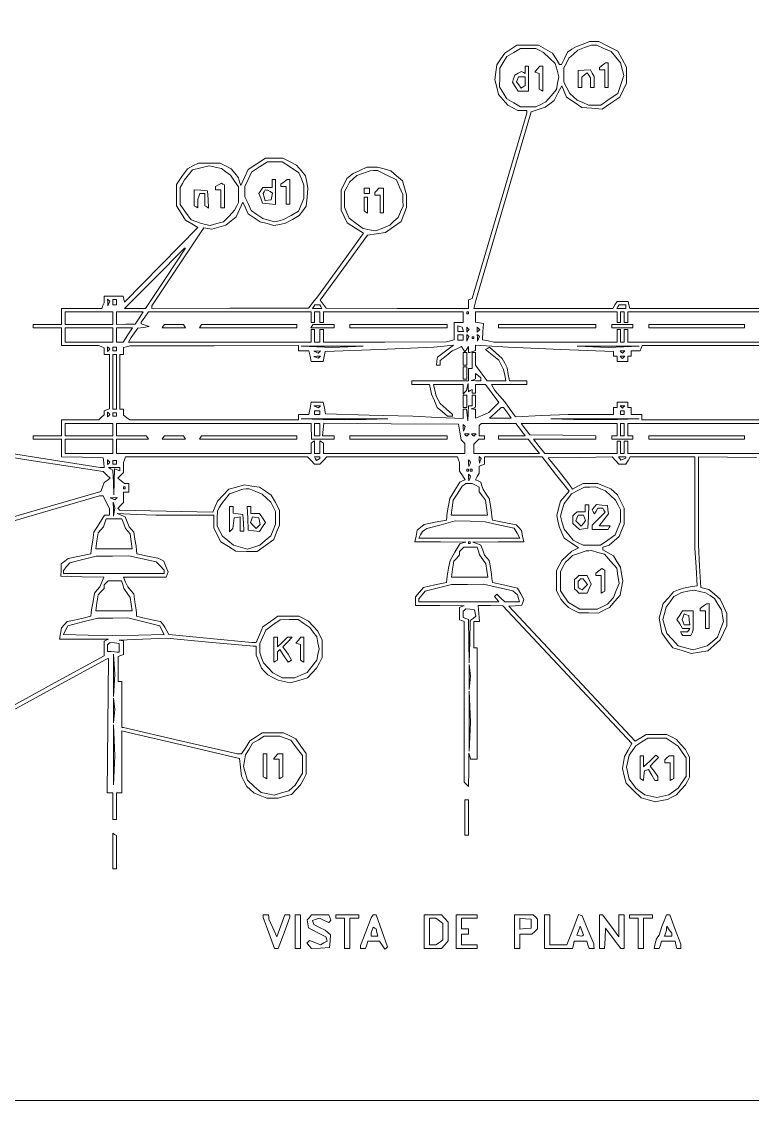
# Paper-space layout 'AN-06-DGE-026' of a CAD drawing. Header units: metres, sheet in millimetres. Extents: x 12 to 193, y 4 to 291.
# Drawn here: x 112.2 to 163.9, y 128.7 to 205.1 of the extents above; entities that cross this region are included whole.
import ezdxf

# ---------------------------------------------------------------- set-up
doc = ezdxf.new("R2010")
doc.units = ezdxf.units.M
doc.layers.add('DGE_CONTORNOS', color=7, linetype='Continuous', lineweight=0)
doc.layers.add('DGE_DATOS', color=7, linetype='Continuous', lineweight=0)

# ---------------------------------------------------------------- blocks, each defined once
blk = doc.blocks.new('LP_REF_DGE_MT_026')
at = {"layer": 'DGE_CONTORNOS'}
for points in [[(192.495, 201.684), (192.495, 133.976), (186.363, 133.976), (180.231, 133.976), (180.231, 131.348), (180.231, 128.72), (111.649, 128.72), (43.066, 128.72), (43.066, 199.056), (43.066, 269.392), (117.781, 269.392), (192.495, 269.392)], [(148.858, 203.046), (149.131, 202.906), (149.54, 202.518), (149.949, 202.131), (150.077, 201.655), (150.205, 201.18), (150.121, 200.729), (150.036, 200.278), (149.659, 199.848), (149.282, 199.418), (148.931, 199.237), (148.58, 199.056), (148.042, 199.058), (147.504, 199.06), (147.01, 199.34), (146.517, 199.619), (146.264, 200.052), (146.011, 200.485), (146.02, 201.137), (146.03, 201.789), (146.273, 202.206), (146.517, 202.623), (147.01, 202.902), (147.504, 203.182), (148.044, 203.184), (148.584, 203.186)], [(153.391, 203.201), (153.897, 202.971), (154.231, 202.574), (154.565, 202.177), (154.69, 201.727), (154.814, 201.277), (154.595, 200.644), (154.377, 200.012), (153.774, 199.596), (153.171, 199.181), (152.743, 199.181), (152.314, 199.181), (151.912, 199.362), (151.509, 199.543), (151.243, 199.776), (150.977, 200.009), (150.773, 200.403), (150.57, 200.796), (150.57, 201.309), (150.57, 201.822), (150.746, 202.16), (150.922, 202.498), (151.235, 202.79), (151.548, 203.082), (152.029, 203.254), (152.51, 203.425), (152.698, 203.428), (152.886, 203.431)], [(147.817, 201.677), (147.817, 201.419), (147.694, 201.495), (147.572, 201.57), (147.327, 201.44), (147.083, 201.309), (147.002, 201.052), (146.92, 200.796), (147.121, 200.489), (147.322, 200.182), (147.695, 200.182), (148.067, 200.182), (148.067, 201.058), (148.067, 201.934), (147.942, 201.934), (147.817, 201.934)], [(148.677, 201.726), (148.505, 201.518), (148.662, 201.466), (148.818, 201.413), (148.818, 200.867), (148.818, 200.322), (148.943, 200.245), (149.068, 200.167), (149.068, 201.051), (149.068, 201.934), (148.959, 201.934), (148.849, 201.934)], [(151.571, 201.038), (151.571, 200.433), (151.697, 200.433), (151.822, 200.433), (151.822, 200.793), (151.822, 201.153), (152.019, 201.316), (152.216, 201.48), (152.33, 201.301), (152.444, 201.121), (152.446, 200.777), (152.447, 200.433), (152.573, 200.433), (152.698, 200.433), (152.698, 200.816), (152.698, 201.2), (152.57, 201.438), (152.443, 201.676), (152.007, 201.66), (151.571, 201.643)], [(153.292, 202.01), (153.073, 201.844), (153.073, 201.764), (153.073, 201.684), (153.261, 201.684), (153.449, 201.684), (153.449, 201.058), (153.449, 200.433), (153.574, 200.433), (153.699, 200.433), (153.699, 201.309), (153.699, 202.185), (153.605, 202.181), (153.511, 202.177)], [(147.817, 200.878), (147.817, 200.572), (147.673, 200.483), (147.529, 200.394), (147.369, 200.613), (147.208, 200.832), (147.276, 201.008), (147.343, 201.183), (147.58, 201.183), (147.817, 201.183)], [(126.657, 194.453), (126.979, 194.214), (127.261, 193.801), (127.543, 193.387), (127.543, 192.834), (127.543, 192.281), (127.402, 192.008), (127.262, 191.734), (126.875, 191.325), (126.488, 190.916), (126.019, 190.79), (125.55, 190.663), (125.201, 190.74), (124.852, 190.816), (124.522, 190.94), (124.193, 191.064), (123.803, 191.607), (123.413, 192.151), (123.417, 192.756), (123.422, 193.361), (123.574, 193.622), (123.726, 193.883), (124.01, 194.237), (124.294, 194.59), (124.88, 194.739), (125.466, 194.888), (125.9, 194.79), (126.334, 194.692)], [(131.218, 194.786), (131.807, 194.396), (131.99, 193.957), (132.173, 193.519), (132.173, 193.048), (132.173, 192.578), (131.986, 192.131), (131.799, 191.683), (131.267, 191.379), (130.734, 191.076), (130.41, 191.001), (130.087, 190.926), (129.672, 191.045), (129.258, 191.164), (128.844, 191.448), (128.43, 191.732), (128.216, 192.206), (128.002, 192.681), (128.002, 193.048), (128.002, 193.416), (128.23, 193.922), (128.458, 194.427), (129.023, 194.802), (129.588, 195.176), (130.108, 195.176), (130.628, 195.176)], [(138.045, 194.219), (138.71, 193.888), (138.943, 193.374), (139.176, 192.861), (139.179, 192.45), (139.182, 192.039), (139.01, 191.636), (138.838, 191.234), (138.539, 190.958), (138.24, 190.683), (137.752, 190.479), (137.264, 190.275), (136.816, 190.359), (136.368, 190.443), (135.874, 190.806), (135.38, 191.169), (135.216, 191.56), (135.052, 191.951), (135.052, 192.506), (135.052, 193.061), (135.227, 193.399), (135.401, 193.737), (135.656, 193.968), (135.911, 194.199), (136.389, 194.369), (136.866, 194.539), (137.123, 194.545), (137.38, 194.55)], [(126.132, 193.533), (125.916, 193.412), (125.916, 193.293), (125.916, 193.174), (126.103, 193.174), (126.291, 193.174), (126.291, 192.548), (126.291, 191.922), (126.416, 191.922), (126.541, 191.922), (126.541, 192.728), (126.541, 193.534), (126.445, 193.594), (126.348, 193.654)], [(129.92, 193.638), (129.92, 193.351), (129.592, 193.356), (129.264, 193.361), (129.128, 193.149), (128.991, 192.937), (129.114, 192.586), (129.237, 192.235), (129.704, 192.196), (130.171, 192.157), (130.171, 193.041), (130.171, 193.925), (130.046, 193.925), (129.92, 193.925)], [(130.765, 193.75), (130.546, 193.584), (130.546, 193.504), (130.546, 193.424), (130.734, 193.424), (130.922, 193.424), (130.922, 192.798), (130.922, 192.172), (131.047, 192.172), (131.172, 192.172), (131.172, 193.048), (131.172, 193.925), (131.078, 193.921), (130.984, 193.917)], [(136.428, 193.111), (136.428, 192.923), (136.616, 192.923), (136.804, 192.923), (136.804, 193.111), (136.804, 193.299), (136.616, 193.299), (136.428, 193.299)], [(137.329, 193.149), (137.179, 192.998), (137.179, 192.898), (137.179, 192.798), (137.367, 192.798), (137.555, 192.798), (137.555, 192.172), (137.555, 191.547), (137.68, 191.547), (137.805, 191.547), (137.805, 192.423), (137.805, 193.299), (137.642, 193.299), (137.48, 193.299)], [(124.414, 192.625), (124.414, 192.062), (124.539, 191.985), (124.664, 191.907), (124.664, 192.217), (124.664, 192.527), (124.74, 192.725), (124.816, 192.923), (124.99, 192.923), (125.165, 192.923), (125.165, 192.493), (125.165, 192.062), (125.297, 191.98), (125.43, 191.898), (125.391, 192.505), (125.353, 193.111), (124.883, 193.15), (124.414, 193.189)], [(129.776, 193.063), (129.945, 192.956), (129.9, 192.722), (129.855, 192.488), (129.648, 192.448), (129.441, 192.408), (129.36, 192.665), (129.279, 192.921), (129.357, 193.047), (129.435, 193.174), (129.521, 193.172), (129.608, 193.17)], [(136.428, 192.18), (136.428, 191.687), (136.553, 191.609), (136.679, 191.532), (136.679, 192.102), (136.679, 192.673), (136.553, 192.673), (136.428, 192.673)], [(122.381, 186.919), (120.972, 184.795), (120.223, 184.792), (119.473, 184.788), (121.598, 186.916), (123.723, 189.044), (123.756, 189.044), (123.789, 189.044)], [(118.367, 185.14), (118.301, 184.976), (118.291, 185.216), (118.282, 185.456), (118.357, 185.38), (118.433, 185.305)], [(118.907, 185.226), (118.907, 185.039), (118.782, 185.039), (118.657, 185.039), (118.657, 185.226), (118.657, 185.414), (118.782, 185.414), (118.907, 185.414)], [(133.362, 184.914), (133.439, 184.788), (133.112, 184.788), (132.784, 184.788), (132.862, 184.914), (132.939, 185.039), (133.112, 185.039), (133.285, 185.039)], [(154.95, 184.914), (154.95, 184.788), (154.63, 184.788), (154.31, 184.788), (154.387, 184.914), (154.465, 185.039), (154.708, 185.039), (154.95, 185.039)], [(118.657, 184.1), (118.657, 183.662), (116.967, 183.662), (115.278, 183.662), (115.278, 184.1), (115.278, 184.538), (116.967, 184.538), (118.657, 184.538)], [(120.504, 184.102), (120.221, 183.665), (119.564, 183.664), (118.907, 183.662), (118.907, 184.1), (118.907, 184.538), (119.847, 184.538), (120.787, 184.538)], [(132.674, 184.163), (132.674, 183.787), (132.799, 183.787), (132.924, 183.787), (132.924, 184.163), (132.924, 184.538), (133.112, 184.538), (133.3, 184.538), (133.3, 184.163), (133.3, 183.787), (133.425, 183.787), (133.55, 183.787), (133.55, 184.163), (133.55, 184.538), (138.493, 184.538), (143.437, 184.538), (143.437, 184.163), (143.437, 183.787), (143.124, 183.787), (142.811, 183.787), (142.811, 183.176), (142.811, 182.565), (142.529, 182.489), (142.248, 182.414), (137.899, 182.412), (133.55, 182.41), (133.55, 182.849), (133.55, 183.287), (133.425, 183.287), (133.3, 183.287), (133.3, 182.849), (133.3, 182.41), (133.112, 182.41), (132.924, 182.41), (132.924, 182.849), (132.924, 183.287), (132.799, 183.287), (132.674, 183.287), (132.674, 182.849), (132.674, 182.41), (126.221, 182.41), (119.769, 182.41), (119.859, 182.567), (119.95, 182.723), (120.182, 183.06), (120.415, 183.396), (120.819, 183.448), (121.223, 183.499), (120.941, 183.595), (120.659, 183.691), (120.659, 183.751), (120.659, 183.811), (120.918, 184.175), (121.177, 184.538), (126.925, 184.538), (132.674, 184.538)], [(143.812, 184.476), (143.812, 184.413), (143.75, 184.413), (143.687, 184.413), (143.687, 184.476), (143.687, 184.538), (143.75, 184.538), (143.812, 184.538)], [(118.657, 182.911), (118.657, 182.41), (116.967, 182.41), (115.278, 182.41), (115.278, 182.911), (115.278, 183.412), (116.967, 183.412), (118.657, 183.412)], [(119.706, 182.911), (119.375, 182.41), (119.141, 182.41), (118.907, 182.41), (118.907, 182.911), (118.907, 183.412), (119.472, 183.412), (120.037, 183.412)], [(122.224, 183.537), (122.146, 183.412), (122.975, 183.412), (123.803, 183.412), (123.726, 183.537), (123.648, 183.662), (122.975, 183.662), (122.301, 183.662)], [(124.852, 183.537), (124.775, 183.412), (128.224, 183.412), (131.673, 183.412), (131.673, 183.537), (131.673, 183.662), (128.301, 183.662), (124.929, 183.662)], [(132.736, 183.537), (132.659, 183.412), (133.48, 183.412), (134.301, 183.412), (134.301, 183.537), (134.301, 183.662), (133.557, 183.662), (132.814, 183.662)], [(135.427, 183.537), (135.427, 183.412), (138.869, 183.412), (142.31, 183.412), (142.31, 183.537), (142.31, 183.662), (138.869, 183.662), (135.427, 183.662)], [(143.408, 183.31), (143.458, 183.161), (143.259, 183.161), (143.061, 183.161), (143.061, 183.36), (143.061, 183.558), (143.21, 183.508), (143.358, 183.459)], [(143.77, 183.203), (143.687, 183.12), (143.687, 183.287), (143.687, 183.453), (143.77, 183.37), (143.854, 183.287)], [(144.521, 183.203), (144.438, 183.12), (144.438, 183.287), (144.438, 183.453), (144.521, 183.37), (144.605, 183.287)], [(145.94, 183.537), (145.94, 183.412), (149.381, 183.412), (152.823, 183.412), (152.823, 183.537), (152.823, 183.662), (149.381, 183.662), (145.94, 183.662)], [(153.949, 183.537), (153.949, 183.412), (154.7, 183.412), (155.451, 183.412), (155.451, 183.537), (155.451, 183.662), (154.7, 183.662), (153.949, 183.662)], [(156.577, 183.537), (156.577, 183.412), (159.956, 183.412), (163.336, 183.412), (163.336, 183.537), (163.336, 183.662), (159.956, 183.662), (156.577, 183.662)], [(143.437, 182.723), (143.437, 182.536), (143.249, 182.536), (143.061, 182.536), (143.061, 182.723), (143.061, 182.911), (143.249, 182.911), (143.437, 182.911)], [(143.772, 182.637), (143.707, 182.473), (143.697, 182.713), (143.687, 182.953), (143.763, 182.877), (143.838, 182.802)], [(144.188, 182.723), (144.188, 182.661), (144.125, 182.661), (144.062, 182.661), (144.062, 182.723), (144.062, 182.786), (144.125, 182.786), (144.188, 182.786)], [(144.523, 182.637), (144.458, 182.473), (144.448, 182.713), (144.438, 182.953), (144.513, 182.877), (144.589, 182.802)], [(118.365, 181.826), (118.282, 181.743), (118.282, 181.91), (118.282, 182.077), (118.365, 181.993), (118.448, 181.91)], [(118.907, 181.91), (118.907, 181.785), (118.782, 181.785), (118.657, 181.785), (118.657, 181.91), (118.657, 182.035), (118.782, 182.035), (118.907, 182.035)], [(135.271, 182.067), (134.176, 182.025), (133.081, 182.067), (131.985, 182.109), (134.176, 182.109), (136.366, 182.109)], [(133.266, 181.709), (133.19, 181.633), (133.026, 181.699), (132.862, 181.765), (133.101, 181.775), (133.341, 181.785)], [(154.794, 182.067), (153.699, 182.025), (152.604, 182.067), (151.509, 182.109), (153.699, 182.109), (155.889, 182.109)], [(154.784, 181.701), (154.7, 181.618), (154.617, 181.701), (154.533, 181.785), (154.7, 181.785), (154.867, 181.785)], [(118.907, 179.595), (118.907, 177.655), (118.782, 177.655), (118.657, 177.655), (118.657, 179.595), (118.657, 181.534), (118.782, 181.534), (118.907, 181.534)], [(133.266, 181.334), (133.19, 181.258), (133.026, 181.324), (132.862, 181.389), (133.101, 181.399), (133.341, 181.409)], [(143.437, 181.222), (143.437, 180.783), (143.562, 180.783), (143.687, 180.783), (143.687, 181.222), (143.687, 181.66), (143.562, 181.66), (143.437, 181.66)], [(154.784, 181.326), (154.7, 181.242), (154.617, 181.326), (154.533, 181.409), (154.7, 181.409), (154.867, 181.409)], [(143.437, 180.22), (143.437, 179.782), (143.562, 179.782), (143.687, 179.782), (143.687, 180.22), (143.687, 180.658), (143.562, 180.658), (143.437, 180.658)], [(144.688, 179.767), (144.688, 179.657), (144.344, 179.667), (144, 179.677), (144.156, 179.74), (144.313, 179.803), (144.313, 179.996), (144.313, 180.188), (144.5, 180.033), (144.688, 179.877)], [(143.437, 178.218), (143.437, 177.78), (143.562, 177.78), (143.687, 177.78), (143.687, 178.218), (143.687, 178.656), (143.562, 178.656), (143.437, 178.656)], [(118.365, 177.196), (118.282, 177.112), (118.282, 177.279), (118.282, 177.446), (118.365, 177.363), (118.448, 177.279)], [(118.907, 177.279), (118.907, 177.154), (118.782, 177.154), (118.657, 177.154), (118.657, 177.279), (118.657, 177.404), (118.782, 177.404), (118.907, 177.404)], [(133.266, 177.829), (133.19, 177.754), (133.026, 177.819), (132.862, 177.885), (133.101, 177.895), (133.341, 177.905)], [(133.3, 177.404), (133.3, 177.279), (133.112, 177.279), (132.924, 177.279), (132.924, 177.404), (132.924, 177.53), (133.112, 177.53), (133.3, 177.53)], [(146.565, 177.404), (146.833, 177.029), (146.071, 177.029), (145.31, 177.029), (145.719, 177.401), (146.127, 177.772), (146.213, 177.776), (146.298, 177.78)], [(154.784, 177.822), (154.7, 177.738), (154.617, 177.822), (154.533, 177.905), (154.7, 177.905), (154.867, 177.905)], [(154.825, 177.404), (154.825, 177.279), (154.7, 177.279), (154.575, 177.279), (154.575, 177.404), (154.575, 177.53), (154.7, 177.53), (154.825, 177.53)], [(118.657, 176.215), (118.657, 175.777), (116.967, 175.777), (115.278, 175.777), (115.278, 176.215), (115.278, 176.653), (116.967, 176.653), (118.657, 176.653)], [(132.694, 176.247), (132.713, 175.84), (132.707, 175.684), (132.702, 175.527), (133.501, 175.527), (134.301, 175.527), (134.301, 175.652), (134.301, 175.777), (133.888, 175.777), (133.475, 175.777), (133.526, 176.217), (133.578, 176.656), (138.347, 176.624), (143.117, 176.591), (143.212, 176.037), (143.306, 175.482), (143.434, 175.355), (143.562, 175.227), (143.562, 174.876), (143.562, 174.526), (138.556, 174.526), (133.55, 174.526), (133.55, 174.894), (133.55, 175.262), (133.425, 175.339), (133.3, 175.417), (133.3, 174.971), (133.3, 174.526), (133.112, 174.526), (132.924, 174.526), (132.924, 174.971), (132.924, 175.417), (132.799, 175.339), (132.674, 175.262), (132.674, 174.894), (132.674, 174.526), (125.791, 174.526), (118.907, 174.526), (118.907, 175.026), (118.907, 175.527), (120.041, 175.527), (121.175, 175.527), (121.097, 175.652), (121.02, 175.777), (119.964, 175.777), (118.907, 175.777), (118.907, 176.215), (118.907, 176.653), (125.791, 176.653), (132.674, 176.653)], [(136.585, 176.935), (135.052, 176.896), (133.519, 176.935), (131.985, 176.975), (135.052, 176.975), (138.118, 176.975)], [(133.3, 176.215), (133.3, 175.777), (133.112, 175.777), (132.924, 175.777), (132.924, 176.215), (132.924, 176.653), (133.112, 176.653), (133.3, 176.653)], [(143.522, 176.255), (143.456, 176.09), (143.447, 176.33), (143.437, 176.57), (143.512, 176.494), (143.588, 176.419)], [(147.496, 176.215), (147.83, 175.777), (146.885, 175.777), (145.94, 175.777), (145.94, 175.652), (145.94, 175.527), (146.993, 175.527), (148.046, 175.527), (148.443, 175.026), (148.839, 174.526), (146.513, 174.526), (144.188, 174.526), (144.188, 174.848), (144.188, 175.169), (144.366, 175.348), (144.545, 175.527), (144.742, 175.527), (144.938, 175.527), (144.938, 175.652), (144.938, 175.777), (144.751, 175.777), (144.563, 175.777), (144.563, 176.132), (144.563, 176.487), (144.646, 176.57), (144.73, 176.653), (145.946, 176.653), (147.161, 176.653)], [(154.363, 176.935), (152.837, 176.896), (151.235, 176.935), (149.632, 176.975), (152.76, 176.975), (155.889, 176.975)], [(154.825, 176.215), (154.825, 175.777), (154.7, 175.777), (154.575, 175.777), (154.575, 176.215), (154.575, 176.653), (154.7, 176.653), (154.825, 176.653)], [(122.224, 175.652), (122.146, 175.527), (122.975, 175.527), (123.803, 175.527), (123.726, 175.652), (123.648, 175.777), (122.975, 175.777), (122.301, 175.777)], [(124.852, 175.652), (124.775, 175.527), (128.224, 175.527), (131.673, 175.527), (131.673, 175.652), (131.673, 175.777), (128.301, 175.777), (124.929, 175.777)], [(135.427, 175.652), (135.427, 175.527), (138.869, 175.527), (142.31, 175.527), (142.31, 175.652), (142.31, 175.777), (138.869, 175.777), (135.427, 175.777)], [(143.77, 175.819), (143.687, 175.736), (143.604, 175.819), (143.52, 175.903), (143.687, 175.903), (143.854, 175.903)], [(144.271, 175.819), (144.188, 175.736), (144.104, 175.819), (144.021, 175.903), (144.188, 175.903), (144.354, 175.903)], [(156.577, 175.652), (156.577, 175.527), (159.956, 175.527), (163.336, 175.527), (163.336, 175.652), (163.336, 175.777), (159.956, 175.777), (156.577, 175.777)], [(118.657, 175.026), (118.657, 174.526), (116.967, 174.526), (115.278, 174.526), (115.278, 175.026), (115.278, 175.527), (116.967, 175.527), (118.657, 175.527)], [(133.3, 174.22), (133.3, 174.165), (133.183, 174.093), (133.067, 174.021), (132.988, 174.148), (132.909, 174.276), (133.104, 174.276), (133.3, 174.276)], [(144.649, 174.002), (144.583, 173.838), (144.573, 174.077), (144.563, 174.317), (144.639, 174.242), (144.714, 174.166)], [(154.95, 174.226), (154.95, 174.177), (154.767, 174.107), (154.583, 174.036), (154.509, 174.156), (154.435, 174.276), (154.693, 174.276), (154.95, 174.276)], [(118.365, 173.817), (118.282, 173.733), (118.282, 173.9), (118.282, 174.067), (118.365, 173.984), (118.448, 173.9)], [(119.158, 173.403), (119.158, 173.282), (118.97, 173.354), (118.782, 173.426), (118.758, 172.505), (118.733, 171.585), (118.689, 172.457), (118.644, 173.33), (118.494, 173.425), (118.344, 173.521), (118.751, 173.523), (119.158, 173.525)], [(118.907, 173.9), (118.907, 173.775), (118.782, 173.775), (118.657, 173.775), (118.657, 173.9), (118.657, 174.025), (118.782, 174.025), (118.907, 174.025)], [(143.812, 173.337), (143.812, 173.274), (143.75, 173.274), (143.687, 173.274), (143.687, 173.337), (143.687, 173.399), (143.75, 173.399), (143.812, 173.399)], [(143.898, 173.751), (143.832, 173.587), (143.822, 173.827), (143.812, 174.067), (143.888, 173.991), (143.963, 173.916)], [(144.062, 173.337), (144.062, 173.274), (144, 173.274), (143.937, 173.274), (143.937, 173.337), (143.937, 173.399), (144, 173.399), (144.062, 173.399)], [(143.898, 172.75), (143.832, 172.586), (143.822, 172.826), (143.812, 173.066), (143.888, 172.99), (143.963, 172.914)], [(119.533, 172.085), (119.533, 172.023), (119.47, 172.023), (119.408, 172.023), (119.408, 172.085), (119.408, 172.148), (119.47, 172.148), (119.533, 172.148)], [(128.765, 171.829), (129.229, 171.635), (129.524, 171.36), (129.819, 171.084), (129.995, 170.746), (130.171, 170.408), (130.171, 169.96), (130.171, 169.512), (130, 169.103), (129.829, 168.695), (129.44, 168.367), (129.051, 168.039), (128.618, 167.896), (128.185, 167.754), (127.682, 167.889), (127.179, 168.024), (126.793, 168.349), (126.407, 168.673), (126.224, 169.028), (126.041, 169.382), (126.045, 169.92), (126.05, 170.458), (126.202, 170.719), (126.354, 170.98), (126.624, 171.316), (126.895, 171.653), (127.375, 171.829), (127.856, 172.005), (128.079, 172.014), (128.302, 172.023)], [(144.321, 172.269), (144.563, 172.139), (144.563, 171.973), (144.563, 171.806), (144.795, 171.508), (145.026, 171.209), (145.096, 170.677), (145.165, 170.145), (143.875, 170.145), (142.584, 170.145), (142.655, 170.677), (142.726, 171.209), (143.049, 171.71), (143.372, 172.211), (143.498, 172.302), (143.624, 172.394), (143.852, 172.396), (144.079, 172.398)], [(153.159, 172.015), (153.511, 171.882), (153.867, 171.545), (154.222, 171.209), (154.398, 170.871), (154.575, 170.533), (154.575, 170.104), (154.575, 169.675), (154.385, 169.222), (154.196, 168.768), (153.678, 168.393), (153.161, 168.018), (152.548, 168.018), (151.934, 168.018), (151.58, 168.201), (151.226, 168.384), (150.903, 168.768), (150.58, 169.152), (150.452, 169.614), (150.325, 170.075), (150.448, 170.532), (150.571, 170.989), (150.832, 171.321), (151.093, 171.653), (151.551, 171.895), (152.009, 172.137), (152.408, 172.142), (152.807, 172.148)], [(118.873, 171.321), (118.798, 171.246), (118.634, 171.312), (118.469, 171.377), (118.709, 171.387), (118.949, 171.397)], [(118.746, 170.366), (118.691, 170.083), (118.689, 170.584), (118.686, 171.084), (118.743, 170.867), (118.8, 170.649)], [(126.917, 169.87), (126.917, 168.969), (127.032, 169.088), (127.148, 169.207), (127.189, 169.581), (127.23, 169.956), (127.449, 169.997), (127.668, 170.039), (127.668, 169.529), (127.668, 169.019), (127.8, 169.019), (127.932, 169.019), (127.894, 169.614), (127.856, 170.208), (127.511, 170.248), (127.167, 170.287), (127.167, 170.529), (127.167, 170.771), (127.042, 170.771), (126.917, 170.771)], [(128.194, 169.934), (128.231, 169.097), (128.631, 169.052), (129.031, 169.007), (129.24, 169.326), (129.449, 169.645), (129.244, 169.958), (129.039, 170.271), (128.729, 170.271), (128.419, 170.271), (128.419, 170.521), (128.419, 170.771), (128.288, 170.771), (128.157, 170.771)], [(152.072, 170.646), (152.072, 170.396), (151.784, 170.396), (151.496, 170.396), (151.346, 170.246), (151.196, 170.095), (151.196, 169.827), (151.196, 169.559), (151.427, 169.349), (151.658, 169.14), (151.959, 169.185), (152.26, 169.231), (152.297, 170.064), (152.334, 170.896), (152.203, 170.896), (152.072, 170.896)], [(152.708, 170.721), (152.551, 170.532), (152.642, 170.385), (152.732, 170.239), (152.846, 170.442), (152.961, 170.646), (153.135, 170.646), (153.309, 170.646), (153.393, 170.51), (153.477, 170.373), (153.025, 169.91), (152.573, 169.447), (152.573, 169.295), (152.573, 169.144), (153.128, 169.144), (153.684, 169.144), (153.762, 169.269), (153.839, 169.395), (153.45, 169.395), (153.06, 169.395), (153.389, 169.826), (153.718, 170.257), (153.677, 170.545), (153.636, 170.834), (153.25, 170.872), (152.864, 170.909)], [(119.42, 169.551), (119.55, 169.207), (119.713, 169.019), (119.876, 168.831), (119.943, 168.299), (120.01, 167.768), (118.728, 167.768), (117.445, 167.768), (117.531, 168.33), (117.616, 168.893), (117.809, 169.112), (118.002, 169.332), (118.087, 169.614), (118.173, 169.895), (118.731, 169.895), (119.289, 169.895)], [(129.023, 169.724), (129.068, 169.493), (128.93, 169.355), (128.792, 169.218), (128.588, 169.422), (128.384, 169.625), (128.464, 169.832), (128.543, 170.039), (128.761, 169.997), (128.979, 169.955)], [(146.021, 169.457), (147.04, 169.222), (147.248, 168.87), (147.456, 168.519), (143.877, 168.519), (140.299, 168.519), (140.429, 168.762), (140.56, 169.005), (140.715, 169.106), (140.87, 169.207), (141.872, 169.476), (142.874, 169.746), (143.937, 169.719), (145.001, 169.692)], [(152.027, 169.956), (152.1, 169.767), (151.94, 169.574), (151.781, 169.382), (151.596, 169.566), (151.412, 169.751), (151.488, 169.948), (151.564, 170.145), (151.759, 170.145), (151.955, 170.145)], [(143.937, 168.206), (143.937, 168.143), (143.875, 168.143), (143.812, 168.143), (143.812, 168.206), (143.812, 168.268), (143.875, 168.268), (143.937, 168.268)], [(120.75, 167.063), (121.723, 166.86), (122.005, 166.556), (122.286, 166.252), (122.286, 166.134), (122.286, 166.015), (118.72, 166.015), (115.153, 166.015), (115.153, 166.127), (115.153, 166.238), (115.376, 166.514), (115.6, 166.79), (116.534, 167.019), (117.468, 167.249), (118.622, 167.258), (119.776, 167.267)], [(144.51, 167.614), (144.598, 167.334), (144.818, 167.019), (145.038, 166.704), (145.106, 166.234), (145.173, 165.765), (143.887, 165.765), (142.6, 165.765), (142.686, 166.328), (142.771, 166.89), (142.979, 167.12), (143.186, 167.349), (143.186, 167.471), (143.186, 167.592), (143.337, 167.743), (143.487, 167.893), (143.954, 167.893), (144.421, 167.893)], [(152.967, 167.514), (153.424, 167.387), (153.865, 166.899), (154.306, 166.41), (154.389, 165.86), (154.472, 165.309), (154.268, 164.822), (154.065, 164.335), (153.851, 164.099), (153.637, 163.862), (153.276, 163.675), (152.915, 163.489), (152.298, 163.493), (151.681, 163.498), (151.283, 163.731), (150.884, 163.964), (150.602, 164.382), (150.32, 164.801), (150.32, 165.477), (150.32, 166.153), (150.495, 166.491), (150.67, 166.83), (150.925, 167.06), (151.179, 167.291), (151.657, 167.461), (152.135, 167.631), (152.322, 167.636), (152.51, 167.641)], [(151.471, 165.74), (151.321, 165.59), (151.321, 165.265), (151.321, 164.939), (151.471, 164.789), (151.621, 164.639), (151.912, 164.639), (152.203, 164.639), (152.345, 164.952), (152.488, 165.265), (152.345, 165.577), (152.203, 165.89), (151.912, 165.89), (151.621, 165.89)], [(153.041, 166.21), (152.823, 166.05), (152.823, 165.97), (152.823, 165.89), (153.011, 165.89), (153.198, 165.89), (153.198, 165.257), (153.198, 164.624), (153.324, 164.701), (153.449, 164.779), (153.449, 165.515), (153.449, 166.251), (153.353, 166.31), (153.258, 166.369)], [(119.353, 165.233), (119.441, 164.952), (119.656, 164.639), (119.872, 164.326), (119.945, 163.857), (120.018, 163.387), (118.732, 163.387), (117.445, 163.387), (117.531, 163.95), (117.616, 164.512), (117.824, 164.742), (118.031, 164.971), (118.031, 165.093), (118.031, 165.214), (118.181, 165.365), (118.332, 165.515), (118.799, 165.515), (119.266, 165.515)], [(145.911, 165.024), (146.947, 164.79), (147.118, 164.648), (147.289, 164.505), (147.354, 164.259), (147.418, 164.013), (146.906, 164.013), (146.394, 164.013), (146.105, 164.285), (145.816, 164.556), (145.735, 164.475), (145.654, 164.395), (145.812, 164.204), (145.97, 164.013), (143.139, 164.013), (140.308, 164.013), (140.308, 164.124), (140.308, 164.236), (140.527, 164.504), (140.746, 164.773), (141.685, 165.005), (142.623, 165.237), (143.75, 165.248), (144.876, 165.258)], [(152.077, 165.446), (152.238, 165.252), (152.042, 165.056), (151.846, 164.859), (151.709, 164.944), (151.571, 165.029), (151.571, 165.251), (151.571, 165.473), (151.655, 165.557), (151.738, 165.64), (151.827, 165.64), (151.916, 165.64)], [(160.904, 164.457), (161.22, 164.25), (161.464, 163.85), (161.708, 163.45), (161.786, 163.038), (161.864, 162.626), (161.652, 162.071), (161.44, 161.517), (161.068, 161.204), (160.696, 160.891), (160.201, 160.757), (159.706, 160.624), (159.177, 160.767), (158.649, 160.909), (158.242, 161.34), (157.836, 161.771), (157.702, 162.268), (157.568, 162.765), (157.687, 163.198), (157.807, 163.63), (158.077, 164.01), (158.347, 164.389), (158.62, 164.537), (158.893, 164.685), (159.331, 164.762), (159.769, 164.84), (160.178, 164.752), (160.588, 164.664)], [(144.291, 163.221), (144.335, 162.993), (144.139, 162.846), (143.942, 162.699), (143.904, 161.197), (143.866, 159.695), (143.839, 161.232), (143.812, 162.769), (143.624, 162.841), (143.437, 162.913), (143.437, 163.129), (143.437, 163.346), (143.526, 163.435), (143.615, 163.524), (143.932, 163.487), (144.248, 163.45)], [(160.426, 163.714), (160.207, 163.547), (160.207, 163.467), (160.207, 163.387), (160.394, 163.387), (160.582, 163.387), (160.582, 162.761), (160.582, 162.136), (160.707, 162.136), (160.833, 162.136), (160.833, 163.012), (160.833, 163.888), (160.739, 163.884), (160.645, 163.88)], [(120.844, 162.601), (121.967, 162.323), (122.123, 162.011), (122.278, 161.698), (120.46, 161.663), (118.642, 161.628), (116.901, 161.663), (115.161, 161.698), (115.316, 162.011), (115.471, 162.323), (116.532, 162.592), (117.593, 162.861), (118.657, 162.87), (119.721, 162.878)], [(132.174, 162.48), (132.588, 162.198), (132.831, 161.87), (133.074, 161.542), (133.164, 161.119), (133.253, 160.696), (133.164, 160.287), (133.074, 159.877), (132.741, 159.44), (132.409, 159.004), (131.963, 158.818), (131.517, 158.631), (131.088, 158.631), (130.659, 158.631), (130.321, 158.808), (129.983, 158.985), (129.647, 159.34), (129.311, 159.695), (129.178, 160.048), (129.044, 160.4), (129.048, 160.736), (129.051, 161.072), (129.267, 161.538), (129.482, 162.004), (129.983, 162.379), (130.484, 162.755), (131.122, 162.758), (131.761, 162.761)], [(158.756, 163.074), (158.551, 162.761), (158.756, 162.449), (158.961, 162.136), (159.216, 162.136), (159.471, 162.136), (159.393, 162.011), (159.316, 161.885), (159.066, 161.885), (158.815, 161.885), (158.893, 161.76), (158.97, 161.635), (159.262, 161.635), (159.554, 161.635), (159.63, 161.833), (159.706, 162.031), (159.706, 162.709), (159.706, 163.387), (159.334, 163.387), (158.961, 163.387)], [(159.433, 162.721), (159.472, 162.386), (159.273, 162.386), (159.073, 162.386), (159.001, 162.574), (158.928, 162.761), (159.005, 162.96), (159.081, 163.158), (159.237, 163.106), (159.393, 163.055)], [(130.046, 160.626), (130.046, 159.743), (130.171, 159.82), (130.296, 159.898), (130.296, 160.182), (130.296, 160.467), (130.379, 160.55), (130.461, 160.633), (130.761, 160.192), (131.06, 159.751), (131.179, 159.825), (131.298, 159.898), (131.182, 160.11), (131.065, 160.321), (130.877, 160.571), (130.688, 160.822), (131.016, 161.166), (131.344, 161.51), (131.171, 161.51), (130.998, 161.51), (130.647, 161.174), (130.296, 160.837), (130.296, 161.174), (130.296, 161.51), (130.171, 161.51), (130.046, 161.51)], [(131.782, 161.302), (131.61, 161.094), (131.766, 161.041), (131.923, 160.988), (131.923, 160.443), (131.923, 159.898), (132.048, 159.82), (132.173, 159.743), (132.173, 160.626), (132.173, 161.51), (132.063, 161.51), (131.954, 161.51)], [(119.095, 160.759), (119.095, 160.446), (118.939, 160.459), (118.782, 160.471), (118.532, 160.49), (118.282, 160.509), (118.282, 160.738), (118.282, 160.968), (118.371, 161.057), (118.46, 161.146), (118.777, 161.109), (119.095, 161.072)], [(118.75, 158.104), (118.705, 157.317), (118.705, 158.819), (118.704, 160.321), (118.749, 159.606), (118.794, 158.892)], [(143.903, 158.29), (143.854, 157.818), (143.853, 158.694), (143.852, 159.57), (143.902, 159.166), (143.953, 158.762)], [(143.905, 154.464), (143.863, 153.438), (143.863, 155.565), (143.864, 157.693), (143.905, 156.592), (143.947, 155.49)], [(118.748, 155.912), (118.699, 155.44), (118.698, 156.316), (118.697, 157.192), (118.747, 156.788), (118.798, 156.384)], [(118.75, 152.086), (118.708, 151.06), (118.708, 153.187), (118.708, 155.315), (118.75, 154.214), (118.792, 153.112)], [(130.85, 154.362), (131.235, 154.223), (131.648, 153.684), (132.062, 153.144), (132.067, 152.512), (132.072, 151.879), (131.814, 151.461), (131.556, 151.043), (131.332, 150.845), (131.109, 150.646), (130.59, 150.493), (130.07, 150.339), (129.612, 150.425), (129.155, 150.511), (128.662, 150.955), (128.17, 151.4), (128.028, 151.875), (127.886, 152.35), (127.965, 152.768), (128.044, 153.187), (128.293, 153.595), (128.542, 154.003), (128.949, 154.252), (129.357, 154.5), (129.912, 154.501), (130.466, 154.501)], [(158.214, 154.092), (158.636, 153.807), (158.921, 153.385), (159.206, 152.963), (159.206, 152.311), (159.206, 151.66), (158.924, 151.246), (158.642, 150.832), (158.314, 150.589), (157.986, 150.346), (157.563, 150.257), (157.141, 150.167), (156.712, 150.261), (156.284, 150.355), (155.969, 150.59), (155.654, 150.825), (155.415, 151.145), (155.176, 151.466), (155.086, 151.889), (154.997, 152.311), (155.091, 152.74), (155.184, 153.168), (155.423, 153.49), (155.662, 153.813), (156.076, 154.095), (156.489, 154.376), (157.141, 154.376), (157.792, 154.376)], [(129.295, 152.444), (129.295, 151.638), (129.42, 151.56), (129.545, 151.483), (129.545, 152.366), (129.545, 153.25), (129.42, 153.25), (129.295, 153.25)], [(130.171, 153.062), (130.015, 152.874), (130.218, 152.874), (130.421, 152.874), (130.421, 152.179), (130.421, 151.483), (130.546, 151.56), (130.671, 151.638), (130.671, 152.444), (130.671, 153.25), (130.499, 153.25), (130.327, 153.25)], [(155.952, 152.319), (155.952, 151.512), (156.068, 151.44), (156.185, 151.368), (156.225, 151.705), (156.265, 152.042), (156.41, 152.089), (156.555, 152.137), (156.781, 151.755), (157.007, 151.373), (157.105, 151.373), (157.203, 151.373), (157.203, 151.51), (157.203, 151.647), (156.939, 152.018), (156.674, 152.39), (156.96, 152.694), (157.246, 152.999), (157.16, 153.084), (157.074, 153.17), (156.638, 152.747), (156.202, 152.325), (156.202, 152.725), (156.202, 153.125), (156.077, 153.125), (155.952, 153.125)], [(157.854, 152.975), (157.704, 152.824), (157.704, 152.724), (157.704, 152.624), (157.891, 152.624), (158.079, 152.624), (158.079, 151.991), (158.079, 151.358), (158.204, 151.435), (158.33, 151.512), (158.33, 152.319), (158.33, 153.125), (158.167, 153.125), (158.004, 153.125)], [(143.562, 148.744), (143.562, 147.493), (143.687, 147.493), (143.812, 147.493), (143.812, 148.744), (143.812, 149.996), (143.687, 149.996), (143.562, 149.996)], [(118.657, 146.374), (118.657, 145.115), (118.782, 145.115), (118.907, 145.115), (118.907, 146.296), (118.907, 147.478), (118.782, 147.555), (118.657, 147.633)], [(129.294, 141.767), (129.292, 141.673), (129.697, 140.578), (130.101, 139.483), (130.23, 139.484), (130.359, 139.484), (130.765, 140.593), (131.172, 141.701), (131.172, 141.781), (131.172, 141.861), (131, 141.861), (130.827, 141.861), (130.536, 141.084), (130.246, 140.307), (129.966, 140.927), (129.686, 141.548), (129.678, 141.704), (129.67, 141.861), (129.482, 141.861), (129.295, 141.861)], [(131.547, 140.672), (131.547, 139.483), (131.735, 139.483), (131.923, 139.483), (131.923, 140.672), (131.923, 141.861), (131.735, 141.861), (131.547, 141.861)], [(132.554, 141.68), (132.404, 141.499), (132.445, 141.218), (132.486, 140.938), (133.105, 140.617), (133.723, 140.297), (133.769, 140.149), (133.815, 140.001), (133.574, 139.872), (133.333, 139.742), (132.946, 139.889), (132.558, 140.035), (132.473, 139.95), (132.388, 139.865), (132.551, 139.668), (132.714, 139.471), (133.351, 139.508), (133.988, 139.546), (134.025, 139.994), (134.063, 140.443), (133.868, 140.605), (133.672, 140.768), (133.274, 140.97), (132.876, 141.173), (132.831, 141.318), (132.785, 141.464), (133.028, 141.541), (133.271, 141.618), (133.599, 141.469), (133.926, 141.32), (134.004, 141.397), (134.081, 141.475), (134.007, 141.668), (133.933, 141.861), (133.319, 141.861), (132.704, 141.861)], [(134.426, 141.736), (134.426, 141.611), (134.739, 141.611), (135.052, 141.611), (135.052, 140.547), (135.052, 139.483), (135.239, 139.483), (135.427, 139.483), (135.427, 140.547), (135.427, 141.611), (135.74, 141.611), (136.053, 141.611), (136.053, 141.736), (136.053, 141.861), (135.239, 141.861), (134.426, 141.861)], [(137.003, 141.754), (136.937, 141.648), (136.558, 140.662), (136.178, 139.676), (136.178, 139.58), (136.178, 139.483), (136.357, 139.483), (136.537, 139.483), (136.616, 139.733), (136.695, 139.984), (137.11, 139.984), (137.524, 139.984), (137.713, 139.702), (137.903, 139.42), (137.996, 139.51), (138.089, 139.6), (137.681, 140.73), (137.274, 141.861), (137.171, 141.861), (137.069, 141.861)], [(140.683, 140.672), (140.683, 139.483), (141.29, 139.483), (141.896, 139.483), (142.135, 139.746), (142.373, 140.01), (142.373, 140.672), (142.373, 141.334), (142.135, 141.597), (141.896, 141.861), (141.29, 141.861), (140.683, 141.861)], [(141.755, 141.433), (141.997, 141.255), (141.997, 140.672), (141.997, 140.089), (141.755, 139.911), (141.512, 139.733), (141.285, 139.733), (141.059, 139.733), (141.059, 140.672), (141.059, 141.611), (141.285, 141.611), (141.512, 141.611)], [(142.936, 140.672), (142.936, 139.483), (143.687, 139.483), (144.438, 139.483), (144.438, 139.608), (144.438, 139.733), (143.875, 139.733), (143.312, 139.733), (143.312, 140.109), (143.312, 140.484), (143.562, 140.484), (143.812, 140.484), (143.812, 140.672), (143.812, 140.86), (143.562, 140.86), (143.312, 140.86), (143.312, 141.235), (143.312, 141.611), (143.875, 141.611), (144.438, 141.611), (144.438, 141.736), (144.438, 141.861), (143.687, 141.861), (142.936, 141.861)], [(147.066, 140.672), (147.066, 139.483), (147.254, 139.483), (147.441, 139.483), (147.441, 139.984), (147.441, 140.484), (147.871, 140.484), (148.3, 140.484), (148.496, 140.681), (148.693, 140.878), (148.693, 141.219), (148.693, 141.561), (148.543, 141.711), (148.393, 141.861), (147.729, 141.861), (147.066, 141.861)], [(148.255, 141.235), (148.255, 140.922), (147.848, 140.883), (147.441, 140.844), (147.441, 141.235), (147.441, 141.626), (147.848, 141.587), (148.255, 141.548)], [(149.194, 140.672), (149.194, 139.483), (150.18, 139.483), (151.167, 139.483), (151.232, 139.733), (151.298, 139.984), (151.739, 139.984), (152.18, 139.984), (152.26, 139.733), (152.339, 139.483), (152.518, 139.483), (152.698, 139.483), (152.692, 139.639), (152.685, 139.796), (152.265, 140.793), (151.844, 141.791), (151.717, 141.833), (151.591, 141.875), (151.184, 140.804), (150.778, 139.733), (150.173, 139.733), (149.569, 139.733), (149.569, 140.797), (149.569, 141.861), (149.381, 141.861), (149.194, 141.861)], [(153.073, 140.672), (153.073, 139.483), (153.255, 139.483), (153.436, 139.483), (153.474, 140.194), (153.511, 140.905), (154.047, 140.194), (154.583, 139.483), (154.704, 139.483), (154.825, 139.483), (154.825, 140.672), (154.825, 141.861), (154.638, 141.861), (154.45, 141.861), (154.45, 141.087), (154.45, 140.312), (153.874, 141.087), (153.299, 141.861), (153.186, 141.861), (153.073, 141.861)], [(155.201, 141.736), (155.201, 141.611), (155.514, 141.611), (155.827, 141.611), (155.827, 140.547), (155.827, 139.483), (156.014, 139.483), (156.202, 139.483), (156.202, 140.547), (156.202, 141.611), (156.515, 141.611), (156.828, 141.611), (156.828, 141.736), (156.828, 141.861), (156.014, 141.861), (155.201, 141.861)], [(157.658, 141.443), (157.483, 141.026), (157.39, 140.724), (157.298, 140.422), (157.205, 140.297), (157.113, 140.171), (157.03, 139.827), (156.948, 139.483), (157.13, 139.483), (157.311, 139.483), (157.391, 139.733), (157.47, 139.984), (157.948, 139.984), (158.425, 139.984), (158.491, 139.733), (158.556, 139.483), (158.693, 139.483), (158.83, 139.483), (158.83, 139.633), (158.83, 139.783), (158.438, 140.822), (158.046, 141.861), (157.939, 141.861), (157.832, 141.861)], [(137.34, 140.611), (137.406, 140.359), (137.167, 140.359), (136.929, 140.359), (136.929, 140.474), (136.929, 140.589), (137.005, 140.786), (137.08, 140.983), (137.177, 140.924), (137.274, 140.864)], [(151.897, 140.392), (151.841, 140.337), (151.659, 140.379), (151.477, 140.422), (151.599, 140.735), (151.721, 141.047), (151.837, 140.748), (151.952, 140.448)], [(158.204, 140.46), (158.204, 140.359), (157.941, 140.359), (157.677, 140.359), (157.753, 140.557), (157.829, 140.755), (157.833, 140.901), (157.837, 141.047), (158.021, 140.804), (158.204, 140.562)]]:
    blk.add_lwpolyline(points, close=True, dxfattribs=at)
for points in [[(108.082, 174.78), (113.025, 174.006), (117.969, 173.233), (118.214, 173.005), (118.459, 172.777), (118.251, 172.619), (118.043, 172.461), (117.925, 172.144), (117.808, 171.827), (113.329, 170.531), (108.851, 169.234)], [(108.495, 168.831), (113.107, 170.175), (117.718, 171.518), (117.844, 171.517), (117.969, 171.516), (118.188, 171.076), (118.407, 170.636), (118.407, 170.391), (118.407, 170.145), (118.238, 170.145), (118.069, 170.145), (117.694, 169.543), (117.32, 168.94), (117.228, 168.385), (117.136, 167.83), (117.119, 167.619), (117.102, 167.409), (116.296, 167.248), (115.49, 167.088), (115.249, 166.893), (115.008, 166.698), (114.987, 166.263), (114.965, 165.828), (116.494, 165.793), (118.022, 165.758), (117.877, 165.417), (117.733, 165.077), (117.549, 164.857), (117.366, 164.638), (117.254, 164.044), (117.143, 163.45), (117.122, 163.228), (117.102, 163.007), (116.659, 162.895), (116.217, 162.782), (115.823, 162.702), (115.429, 162.622), (115.23, 162.402), (115.031, 162.182), (114.951, 161.783), (114.871, 161.385), (116.608, 161.375), (118.344, 161.365), (118.188, 161.302), (118.031, 161.239), (118.03, 160.717), (118.028, 160.196), (114.564, 158.301), (111.1, 156.406)], [(111.297, 156.191), (114.729, 158.068), (118.162, 159.946), (118.26, 159.979), (118.357, 160.012), (118.304, 155.254), (118.25, 150.496), (118.453, 150.496), (118.657, 150.496), (118.657, 149.558), (118.657, 148.619), (118.782, 148.619), (118.907, 148.619), (118.907, 149.558), (118.907, 150.496), (119.095, 150.496), (119.283, 150.496), (119.283, 152.689), (119.283, 154.882), (119.564, 154.812), (119.846, 154.743), (123.726, 153.839), (127.605, 152.935), (127.682, 152.305), (127.759, 151.676), (127.951, 151.305), (128.143, 150.934), (128.379, 150.72), (128.616, 150.506), (129.076, 150.314), (129.537, 150.121), (129.948, 150.122), (130.359, 150.122), (130.828, 150.253), (131.298, 150.383), (131.619, 150.722), (131.939, 151.06), (132.138, 151.435), (132.338, 151.811), (132.331, 152.545), (132.324, 153.28), (131.964, 153.797), (131.604, 154.314), (131.169, 154.532), (130.734, 154.751), (129.97, 154.751), (129.207, 154.752), (128.781, 154.466), (128.356, 154.18), (128.054, 153.715), (127.751, 153.25), (127.609, 153.25), (127.467, 153.25), (123.438, 154.188), (119.409, 155.127), (119.346, 155.127), (119.283, 155.127), (119.283, 156.754), (119.283, 158.381), (119.158, 158.381), (119.032, 158.381), (119.032, 159.261), (119.032, 160.141), (119.22, 160.213), (119.408, 160.285), (119.408, 160.772), (119.408, 161.26), (119.251, 161.285), (119.095, 161.311), (120.785, 161.379), (122.474, 161.447), (125.415, 161.171), (128.356, 160.894), (128.575, 160.889), (128.794, 160.884), (128.794, 160.567), (128.794, 160.25), (128.987, 159.79), (129.179, 159.329), (129.393, 159.093), (129.607, 158.856), (129.983, 158.661), (130.359, 158.467), (130.778, 158.372), (131.197, 158.277), (131.809, 158.459), (132.422, 158.641), (132.744, 158.98), (133.066, 159.32), (133.263, 159.692), (133.46, 160.065), (133.46, 160.7), (133.46, 161.334), (133.302, 161.641), (133.144, 161.948), (132.815, 162.303), (132.486, 162.659), (132.148, 162.835), (131.81, 163.012), (131.072, 163.012), (130.334, 163.012), (129.803, 162.628), (129.273, 162.244), (129.028, 161.689), (128.782, 161.134), (128.632, 161.141), (128.481, 161.148), (125.543, 161.425), (122.605, 161.701), (122.472, 161.968), (122.339, 162.234), (122.179, 162.427), (122.019, 162.62), (121.621, 162.701), (121.223, 162.782), (120.78, 162.895), (120.338, 163.007), (120.32, 163.228), (120.303, 163.45), (120.215, 164.013), (120.127, 164.576), (119.916, 164.826), (119.706, 165.077), (119.56, 165.421), (119.413, 165.765), (120.916, 165.765), (122.419, 165.765), (122.492, 165.955), (122.565, 166.145), (122.409, 166.523), (122.252, 166.901), (122.05, 167.003), (121.848, 167.105), (121.097, 167.259), (120.347, 167.413), (120.32, 167.684), (120.294, 167.955), (120.212, 168.456), (120.13, 168.957), (119.965, 169.144), (119.801, 169.332), (119.669, 169.68), (119.537, 170.027), (119.253, 170.152), (118.97, 170.277), (120.335, 170.211), (121.7, 170.145), (123.745, 170.145), (125.791, 170.145), (125.791, 169.702), (125.791, 169.259), (126.043, 168.764), (126.296, 168.268), (126.826, 167.933), (127.355, 167.598), (128.106, 167.589), (128.857, 167.58), (129.444, 168.003), (130.031, 168.426), (130.242, 168.941), (130.453, 169.457), (130.448, 169.985), (130.444, 170.514), (130.151, 171.044), (129.858, 171.575), (129.442, 171.855), (129.026, 172.135), (128.494, 172.215), (127.963, 172.295), (127.412, 172.146), (126.86, 171.998), (126.463, 171.576), (126.066, 171.155), (125.897, 170.759), (125.728, 170.363), (122.431, 170.433), (119.135, 170.502), (119.069, 170.568), (119.003, 170.634), (119.205, 170.837), (119.408, 171.039), (119.408, 171.406), (119.408, 171.772), (119.596, 171.772), (119.783, 171.772), (119.783, 172.085), (119.783, 172.398), (119.627, 172.402), (119.47, 172.406), (119.236, 172.584), (119.002, 172.761), (119.205, 172.964), (119.408, 173.167), (119.408, 173.523), (119.408, 173.88), (119.484, 174.078), (119.56, 174.276), (125.992, 174.276), (132.423, 174.276), (132.674, 174.025), (132.924, 173.775), (133.112, 173.775), (133.3, 173.775), (133.55, 174.025), (133.8, 174.276), (138.417, 174.276), (143.034, 174.276), (143.11, 174.078), (143.186, 173.88), (143.186, 173.573), (143.186, 173.266), (143.388, 172.958), (143.589, 172.651), (143.393, 172.576), (143.197, 172.501), (142.847, 171.918), (142.498, 171.334), (142.398, 170.834), (142.297, 170.333), (142.273, 170.068), (142.248, 169.804), (141.462, 169.647), (140.676, 169.491), (140.43, 169.286), (140.184, 169.082), (140.105, 168.675), (140.026, 168.268), (141.825, 168.254), (143.624, 168.239), (143.413, 168.183), (143.201, 168.128), (142.857, 167.541), (142.512, 166.954), (142.405, 166.391), (142.298, 165.828), (142.277, 165.613), (142.257, 165.398), (141.439, 165.212), (140.621, 165.026), (140.339, 164.7), (140.058, 164.374), (140.058, 164.069), (140.058, 163.763), (141.778, 163.753), (143.499, 163.743), (143.343, 163.68), (143.186, 163.617), (143.186, 163.185), (143.186, 162.754), (143.343, 162.694), (143.499, 162.634), (143.499, 156.947), (143.499, 151.26), (143.656, 151.103), (143.812, 150.947), (143.827, 152.13), (143.841, 153.312), (143.898, 153.093), (143.956, 152.874), (144.197, 152.874), (144.438, 152.874), (144.438, 156.817), (144.438, 160.759), (144.313, 160.759), (144.188, 160.759), (144.188, 161.698), (144.188, 162.636), (144.388, 162.636), (144.588, 162.636), (144.543, 163.2), (144.499, 163.763), (145.376, 163.752), (146.253, 163.742), (150.806, 158.861), (155.36, 153.979), (155.109, 153.521), (154.858, 153.062), (154.779, 152.638), (154.7, 152.215), (154.838, 151.702), (154.976, 151.189), (155.497, 150.668), (156.019, 150.146), (156.531, 150.008), (157.044, 149.87), (157.468, 149.951), (157.891, 150.032), (158.204, 150.19), (158.517, 150.349), (158.846, 150.704), (159.175, 151.06), (159.315, 151.333), (159.456, 151.606), (159.456, 152.311), (159.456, 153.016), (159.315, 153.289), (159.175, 153.563), (158.846, 153.918), (158.517, 154.273), (158.179, 154.45), (157.841, 154.627), (157.116, 154.626), (156.39, 154.626), (155.996, 154.386), (155.603, 154.146), (151.138, 158.923), (146.672, 163.7), (147.127, 163.739), (147.581, 163.779), (147.656, 163.975), (147.731, 164.171), (147.509, 164.583), (147.287, 164.996), (146.394, 165.194), (145.502, 165.393), (145.475, 165.673), (145.449, 165.953), (145.367, 166.453), (145.285, 166.954), (145.121, 167.142), (144.956, 167.33), (144.824, 167.677), (144.692, 168.025), (144.408, 168.138), (144.125, 168.252), (145.924, 168.26), (147.723, 168.268), (147.643, 168.667), (147.564, 169.065), (147.376, 169.273), (147.188, 169.48), (146.345, 169.639), (145.502, 169.798), (145.475, 170.066), (145.449, 170.333), (145.366, 170.834), (145.282, 171.334), (145.064, 171.647), (144.846, 171.96), (144.762, 172.23), (144.679, 172.5), (144.49, 172.573), (144.302, 172.645), (144.432, 172.889), (144.563, 173.133), (144.563, 173.378), (144.563, 173.623), (144.751, 173.695), (144.938, 173.767), (144.938, 174.021), (144.938, 174.276), (146.986, 174.276), (149.034, 174.276), (149.979, 173.061), (150.925, 171.846), (150.626, 171.491), (150.327, 171.135), (150.19, 170.63), (150.054, 170.125), (150.138, 169.742), (150.223, 169.359), (150.398, 168.94), (150.573, 168.52), (151.08, 168.185), (151.587, 167.849), (151.36, 167.729), (151.133, 167.609), (150.778, 167.282), (150.423, 166.954), (150.234, 166.592), (150.045, 166.23), (150.045, 165.512), (150.045, 164.794), (150.198, 164.497), (150.351, 164.201), (150.617, 163.907), (150.883, 163.614), (151.247, 163.425), (151.61, 163.235), (152.311, 163.229), (153.011, 163.223), (153.399, 163.424), (153.787, 163.625), (154.168, 164.059), (154.55, 164.493), (154.636, 165.004), (154.722, 165.515), (154.641, 165.995), (154.56, 166.474), (154.315, 166.878), (154.069, 167.282), (153.697, 167.493), (153.325, 167.705), (153.324, 167.79), (153.324, 167.876), (153.543, 167.95), (153.762, 168.024), (154.112, 168.333), (154.462, 168.642), (154.644, 169.077), (154.825, 169.512), (154.825, 170.084), (154.825, 170.656), (154.588, 171.12), (154.351, 171.585), (154.114, 171.799), (153.878, 172.013), (153.417, 172.206), (152.956, 172.398), (152.445, 172.398), (151.934, 172.398), (151.553, 172.201), (151.171, 172.003), (151.009, 172.232), (150.847, 172.461), (150.147, 173.337), (149.447, 174.213), (151.718, 174.247), (153.988, 174.281), (154.224, 174.028), (154.46, 173.775), (154.704, 173.775), (154.948, 173.775), (155.105, 174.025), (155.261, 174.276), (157.546, 174.276), (159.831, 174.276), (159.831, 171.041), (159.831, 167.807), (159.912, 166.482), (159.993, 165.158), (159.506, 165.076), (159.018, 164.995), (158.673, 164.864), (158.328, 164.733), (157.959, 164.312), (157.589, 163.891), (157.45, 163.375), (157.311, 162.858), (157.396, 162.341), (157.481, 161.823), (157.874, 161.291), (158.267, 160.759), (158.921, 160.563), (159.576, 160.367), (160.156, 160.454), (160.736, 160.541), (161.179, 160.931), (161.623, 161.32), (161.851, 161.822), (162.079, 162.323), (162.079, 162.761), (162.079, 163.2), (161.849, 163.705), (161.619, 164.211), (161.216, 164.55), (160.813, 164.889), (160.529, 164.961), (160.244, 165.032), (160.163, 166.545), (160.082, 168.057), (160.082, 171.168), (160.082, 174.279), (164.177, 174.246)], [(168.19, 184.788), (161.71, 184.788), (155.23, 184.788), (155.165, 185.039), (155.099, 185.289), (154.713, 185.289), (154.327, 185.289), (154.171, 185.039), (154.014, 184.788), (149.099, 184.788), (144.183, 184.788), (144.256, 185.07), (144.33, 185.352), (146.292, 192.028), (148.255, 198.704), (148.748, 198.873), (149.242, 199.043), (149.562, 199.276), (149.882, 199.509), (150.145, 200.023), (150.409, 200.537), (150.583, 200.144), (150.758, 199.75), (151.289, 199.38), (151.82, 199.009), (152.541, 198.958), (153.261, 198.906), (153.887, 199.325), (154.512, 199.744), (154.756, 200.242), (154.999, 200.74), (154.999, 201.311), (154.999, 201.881), (154.693, 202.44), (154.387, 202.998), (153.708, 203.342), (153.028, 203.686), (152.707, 203.681), (152.385, 203.675), (151.917, 203.508), (151.449, 203.341), (151.13, 203.132), (150.811, 202.923), (150.605, 202.491), (150.399, 202.059), (150.328, 202.064), (150.257, 202.069), (150.007, 202.467), (149.757, 202.865), (149.256, 203.149), (148.756, 203.432), (147.992, 203.434), (147.228, 203.436), (146.806, 203.152), (146.384, 202.867), (146.105, 202.454), (145.827, 202.041), (145.747, 201.51), (145.668, 200.978), (145.807, 200.461), (145.946, 199.943), (146.271, 199.558), (146.595, 199.172), (146.95, 198.989), (147.304, 198.806), (147.623, 198.806), (147.942, 198.806), (147.942, 198.709), (147.942, 198.613), (146.009, 192.047), (144.077, 185.482), (143.944, 185.437), (143.812, 185.393), (143.812, 185.091), (143.812, 184.788), (138.775, 184.792), (133.738, 184.796), (133.532, 185.08), (133.326, 185.364), (134.993, 187.673), (136.661, 189.982), (137.307, 190.077), (137.954, 190.171), (138.498, 190.562), (139.042, 190.953), (139.237, 191.44), (139.432, 191.927), (139.432, 192.379), (139.432, 192.832), (139.285, 193.322), (139.138, 193.811), (138.725, 194.174), (138.312, 194.537), (137.84, 194.668), (137.367, 194.799), (136.991, 194.797), (136.616, 194.795), (136.115, 194.554), (135.615, 194.314), (135.415, 194.15), (135.215, 193.987), (135.008, 193.587), (134.801, 193.186), (134.802, 192.46), (134.802, 191.734), (135.021, 191.296), (135.239, 190.858), (135.809, 190.483), (136.379, 190.107), (134.758, 187.855), (133.136, 185.602), (132.811, 185.204), (132.486, 184.806), (126.948, 184.797), (121.41, 184.788), (121.413, 184.882), (121.415, 184.976), (123.258, 187.732), (125.102, 190.487), (125.374, 190.446), (125.646, 190.405), (126.151, 190.541), (126.655, 190.677), (127.014, 190.979), (127.372, 191.281), (127.606, 191.799), (127.84, 192.317), (128.035, 191.905), (128.231, 191.493), (128.657, 191.207), (129.082, 190.92), (129.566, 190.79), (130.049, 190.66), (130.463, 190.738), (130.877, 190.815), (131.357, 191.087), (131.837, 191.359), (132.085, 191.694), (132.333, 192.029), (132.394, 192.657), (132.454, 193.285), (132.371, 193.726), (132.288, 194.167), (131.965, 194.552), (131.641, 194.937), (131.161, 195.182), (130.681, 195.426), (130.065, 195.426), (129.448, 195.426), (128.841, 195.02), (128.233, 194.613), (127.968, 194.052), (127.703, 193.491), (127.618, 193.76), (127.532, 194.029), (127.276, 194.355), (127.02, 194.68), (126.632, 194.881), (126.243, 195.082), (125.478, 195.082), (124.712, 195.082), (124.319, 194.879), (123.925, 194.675), (123.544, 194.121), (123.162, 193.567), (123.162, 192.804), (123.162, 192.042), (123.482, 191.536), (123.802, 191.03), (124.236, 190.773), (124.67, 190.517), (122.07, 187.869), (119.47, 185.221), (119.43, 185.443), (119.391, 185.664), (118.711, 185.664), (118.031, 185.664), (118.031, 185.424), (118.031, 185.184), (117.955, 184.986), (117.879, 184.788), (116.453, 184.788), (115.028, 184.788), (115.028, 184.225), (115.028, 183.662), (114.026, 183.662), (113.025, 183.662), (113.025, 183.537), (113.025, 183.412), (114.026, 183.412), (115.028, 183.412), (115.028, 182.786), (115.028, 182.16), (116.332, 182.16), (117.635, 182.16), (117.833, 182.084), (118.031, 182.008), (118.031, 181.771), (118.031, 181.534), (118.219, 181.534), (118.407, 181.534), (118.407, 179.608), (118.407, 177.681), (118.219, 177.609), (118.031, 177.537), (118.031, 177.399), (118.031, 177.261), (117.852, 177.083), (117.674, 176.904), (116.351, 176.904), (115.028, 176.904), (115.028, 176.341), (115.028, 175.777), (114.026, 175.777), (113.025, 175.777), (113.025, 175.652), (113.025, 175.527), (114.026, 175.527), (115.028, 175.527), (115.028, 174.905), (115.028, 174.283), (116.498, 174.248), (117.969, 174.213), (118.008, 173.869), (118.048, 173.525), (117.901, 173.525), (117.754, 173.525), (112.981, 174.277), (108.207, 175.029)], [(168.967, 182.41), (162.021, 182.41), (155.076, 182.41), (155.076, 182.849), (155.076, 183.287), (154.95, 183.287), (154.825, 183.287), (154.825, 182.849), (154.825, 182.41), (154.7, 182.41), (154.575, 182.41), (154.575, 182.849), (154.575, 183.287), (154.45, 183.287), (154.325, 183.287), (154.325, 182.849), (154.325, 182.41), (149.96, 182.41), (145.596, 182.41), (145.195, 182.491), (144.794, 182.571), (144.835, 183.148), (144.876, 183.725), (144.594, 183.765), (144.313, 183.805), (144.313, 184.171), (144.313, 184.538), (149.319, 184.538), (154.325, 184.538), (154.325, 184.163), (154.325, 183.787), (154.45, 183.787), (154.575, 183.787), (154.575, 184.163), (154.575, 184.538), (154.7, 184.538), (154.825, 184.538), (154.825, 184.163), (154.825, 183.787), (154.95, 183.787), (155.076, 183.787), (155.076, 184.163), (155.076, 184.538), (162.021, 184.538), (168.967, 184.538)], [(167.984, 176.904), (162.03, 176.904), (156.077, 176.904), (156.077, 177.091), (156.077, 177.279), (155.701, 177.279), (155.326, 177.279), (155.326, 177.53), (155.326, 177.78), (155.201, 177.78), (155.076, 177.78), (155.076, 177.968), (155.076, 178.155), (154.7, 178.155), (154.325, 178.155), (154.325, 177.968), (154.325, 177.78), (154.2, 177.78), (154.074, 177.78), (154.074, 177.53), (154.074, 177.279), (152.467, 177.279), (150.86, 177.279), (148.994, 177.201), (147.129, 177.122), (146.753, 177.644), (146.378, 178.166), (146.029, 178.567), (145.68, 178.969), (145.555, 179.188), (145.43, 179.407), (146.686, 179.407), (147.942, 179.407), (147.942, 179.532), (147.942, 179.657), (147.33, 179.657), (146.718, 179.657), (146.631, 180.122), (146.544, 180.587), (146.373, 180.917), (146.203, 181.247), (145.751, 181.644), (145.299, 182.041), (145.161, 181.955), (145.023, 181.87), (145.487, 181.498), (145.95, 181.126), (146.118, 180.798), (146.285, 180.471), (146.373, 180.064), (146.46, 179.657), (145.793, 179.662), (145.126, 179.667), (144.719, 180.22), (144.313, 180.773), (144.313, 181.216), (144.313, 181.66), (144.188, 181.66), (144.062, 181.66), (144.062, 181.096), (144.062, 180.533), (143.937, 180.533), (143.812, 180.533), (143.812, 180.095), (143.812, 179.657), (141.81, 179.657), (139.807, 179.657), (139.807, 179.532), (139.807, 179.407), (140.431, 179.407), (141.054, 179.407), (141.128, 179.063), (141.202, 178.718), (141.403, 178.241), (141.605, 177.764), (141.967, 177.459), (142.33, 177.154), (142.508, 177.154), (142.686, 177.154), (142.686, 177.22), (142.686, 177.287), (142.243, 177.676), (141.8, 178.064), (141.66, 178.326), (141.52, 178.587), (141.428, 178.997), (141.335, 179.407), (142.386, 179.407), (143.437, 179.407), (143.437, 179.069), (143.437, 178.731), (143.55, 178.85), (143.663, 178.969), (143.723, 179.219), (143.783, 179.469), (143.798, 179.18), (143.812, 178.891), (143.937, 178.969), (144.062, 179.046), (144.062, 178.914), (144.062, 178.781), (144.188, 178.781), (144.313, 178.781), (144.313, 179.094), (144.313, 179.407), (144.661, 179.407), (145.01, 179.407), (145.489, 178.766), (145.967, 178.125), (145.609, 177.77), (145.251, 177.415), (144.782, 177.22), (144.313, 177.026), (144.313, 177.34), (144.313, 177.655), (144.156, 177.665), (144, 177.674), (144.156, 177.738), (144.313, 177.801), (144.313, 178.228), (144.313, 178.656), (144.188, 178.656), (144.062, 178.656), (144.062, 178.28), (144.062, 177.905), (143.937, 177.905), (143.812, 177.905), (143.792, 177.373), (143.772, 176.841), (143.722, 177.248), (143.671, 177.655), (143.554, 177.655), (143.437, 177.655), (143.437, 177.323), (143.437, 176.99), (141.653, 177.074), (139.87, 177.157), (136.783, 177.237), (133.696, 177.318), (133.617, 177.737), (133.539, 178.155), (133.112, 178.155), (132.685, 178.155), (132.603, 177.717), (132.521, 177.279), (132.159, 177.279), (131.798, 177.279), (131.798, 177.091), (131.798, 176.904), (125.822, 176.908), (119.846, 176.912), (119.627, 177.078), (119.408, 177.244), (119.408, 177.449), (119.408, 177.655), (119.283, 177.655), (119.158, 177.655), (119.158, 179.595), (119.158, 181.534), (119.283, 181.534), (119.408, 181.534), (119.408, 181.776), (119.408, 182.017), (119.627, 182.074), (119.846, 182.131), (125.822, 182.146), (131.798, 182.16), (131.798, 181.972), (131.798, 181.785), (132.163, 181.785), (132.529, 181.785), (132.611, 181.409), (132.694, 181.034), (133.112, 181.034), (133.53, 181.034), (133.607, 181.387), (133.685, 181.74), (137.528, 181.892), (141.372, 182.044), (142.06, 182.12), (142.748, 182.195), (142.185, 181.765), (141.622, 181.336), (141.582, 181.059), (141.542, 180.783), (141.676, 180.783), (141.81, 180.783), (141.81, 180.94), (141.81, 181.096), (142.24, 181.44), (142.67, 181.783), (143, 181.933), (143.329, 182.083), (143.446, 181.903), (143.562, 181.722), (143.685, 181.91), (143.808, 182.098), (143.81, 181.879), (143.812, 181.66), (143.864, 181.66), (143.917, 181.66), (144.115, 181.736), (144.313, 181.811), (144.313, 182.004), (144.313, 182.197), (145.47, 182.121), (146.628, 182.045), (150.351, 181.893), (154.074, 181.742), (154.074, 181.575), (154.074, 181.409), (154.2, 181.409), (154.325, 181.409), (154.325, 181.222), (154.325, 181.034), (154.7, 181.034), (155.076, 181.034), (155.076, 181.222), (155.076, 181.409), (155.201, 181.409), (155.326, 181.409), (155.326, 181.597), (155.326, 181.785), (155.643, 181.785), (155.96, 181.785), (156.032, 181.972), (156.104, 182.16), (162.025, 182.16), (167.946, 182.16)], [(168.967, 174.526), (162.021, 174.526), (155.076, 174.526), (155.076, 174.964), (155.076, 175.402), (154.95, 175.402), (154.825, 175.402), (154.825, 174.964), (154.825, 174.526), (154.7, 174.526), (154.575, 174.526), (154.575, 174.964), (154.575, 175.402), (154.45, 175.402), (154.325, 175.402), (154.325, 174.964), (154.325, 174.526), (151.77, 174.526), (149.215, 174.526), (148.818, 175.026), (148.422, 175.527), (150.622, 175.527), (152.823, 175.527), (152.823, 175.649), (152.823, 175.772), (150.492, 175.806), (148.162, 175.84), (147.848, 176.247), (147.535, 176.653), (150.93, 176.653), (154.325, 176.653), (154.325, 176.215), (154.325, 175.777), (154.137, 175.777), (153.949, 175.777), (153.949, 175.652), (153.949, 175.527), (154.7, 175.527), (155.451, 175.527), (155.451, 175.652), (155.451, 175.777), (155.263, 175.777), (155.076, 175.777), (155.076, 176.215), (155.076, 176.653), (162.021, 176.653), (168.967, 176.653)]]:
    blk.add_lwpolyline(points, dxfattribs=at)

psp = doc.layouts.new('AN-06-DGE-026')

# ---------------------------------------------------------------- block references
at = {"layer": 'DGE_DATOS'}
psp.add_blockref('LP_REF_DGE_MT_026', (0, 0), dxfattribs=at)

doc.saveas('drawing.dxf')
